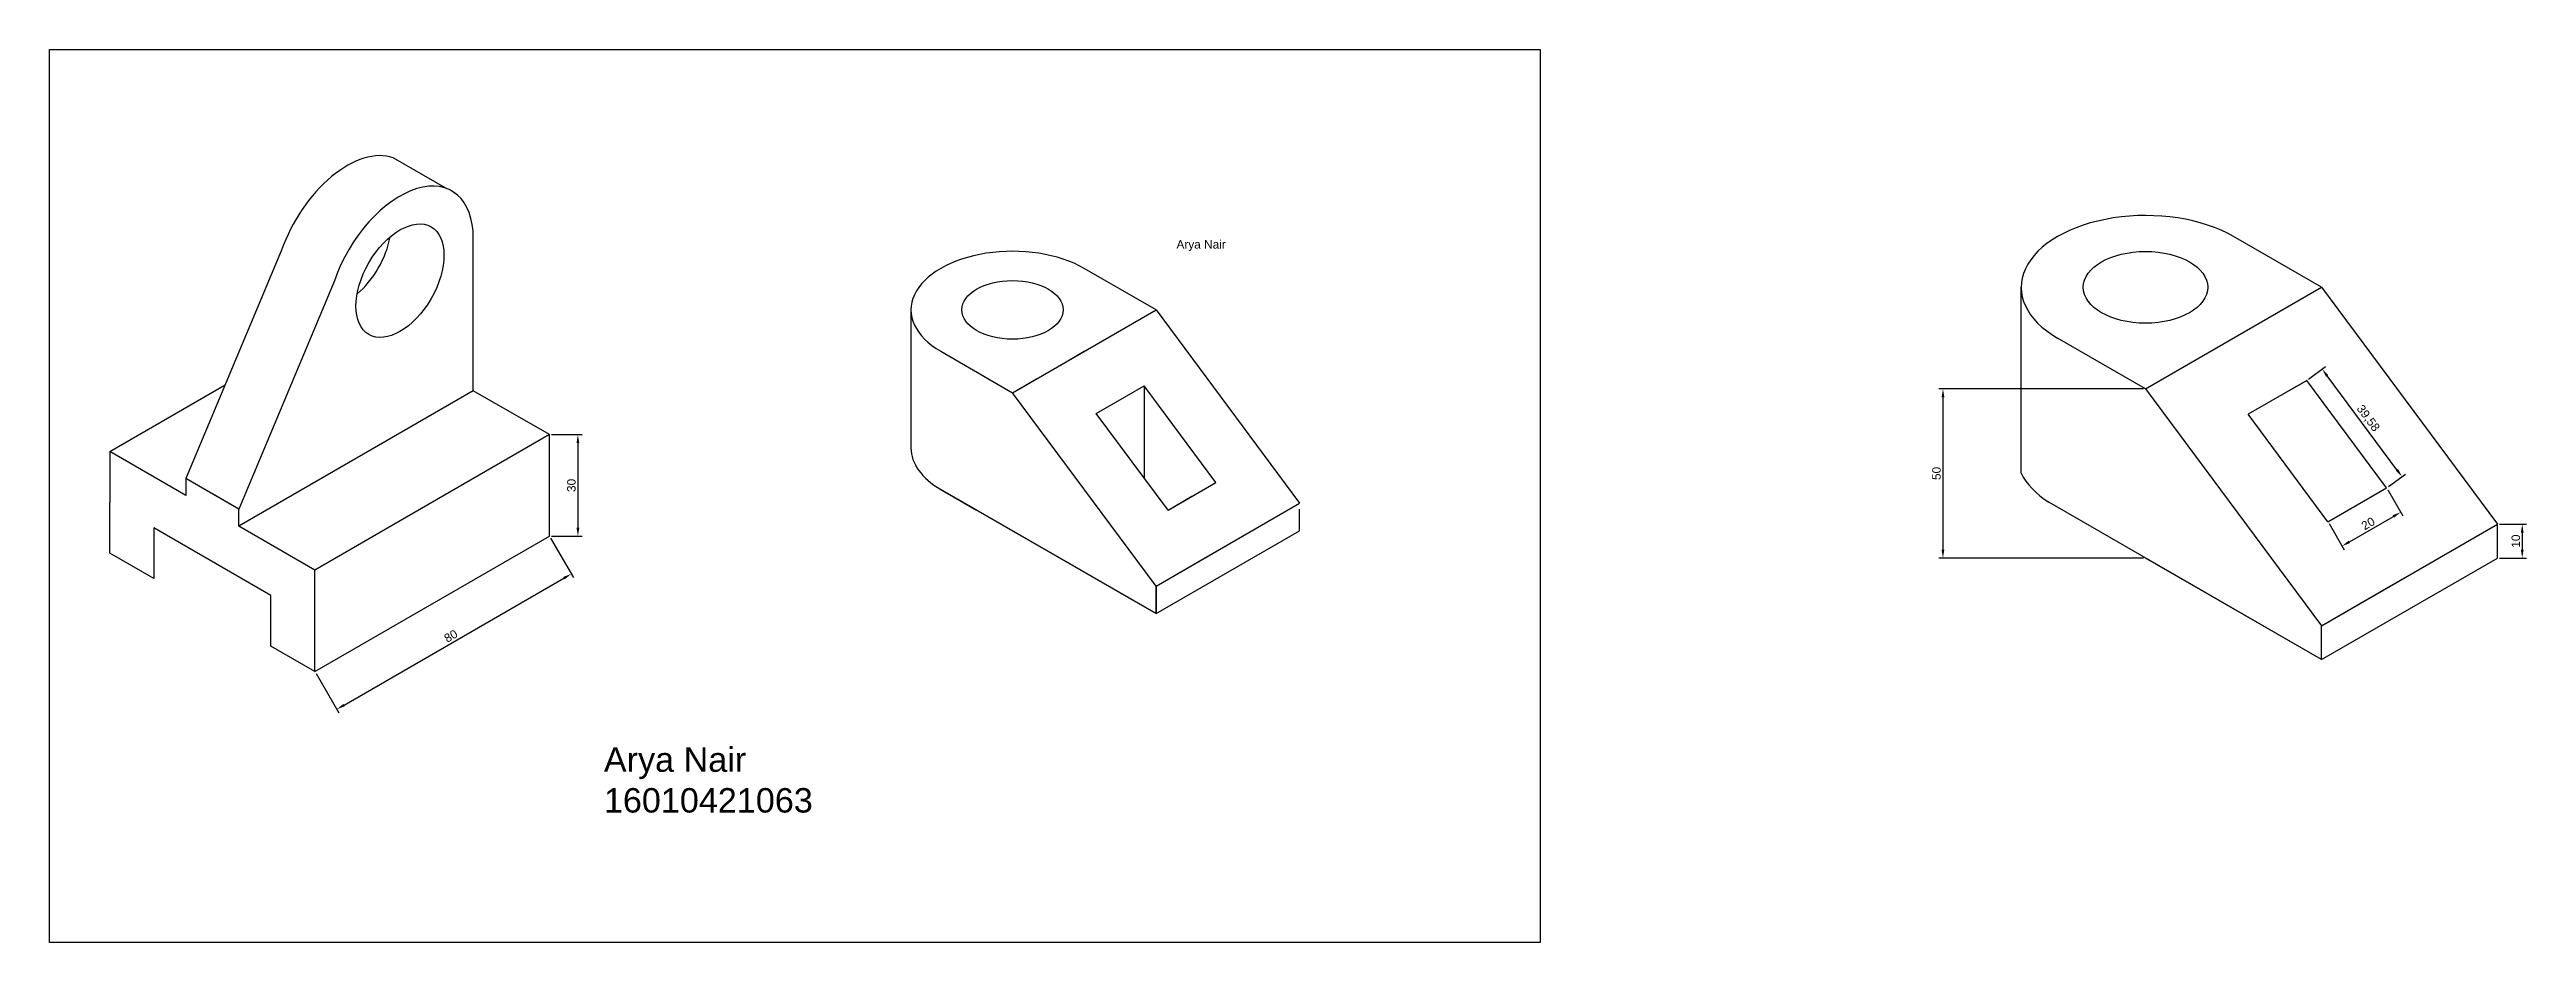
# Model space of a CAD drawing. Header units: millimetres. Extents: x 3130 to 3861, y 1574 to 1838.
import ezdxf

# ---------------------------------------------------------------- set-up
doc = ezdxf.new("R2010")
doc.units = ezdxf.units.MM
doc.linetypes.add('HIDDEN', pattern=[9.525, 6.35, -3.175])
doc.styles.get("Standard").update_dxf_attribs({"font": 'arial.ttf'})
doc.dimstyles.new('ISO-25', dxfattribs={"dimtxt": 2.5, "dimasz": 2.5, "dimexe": 1.25, "dimexo": 0.625, "dimtad": 1, "dimtxsty": 'Standard', "dimcen": 2.5, "dimadec": 0, "dimazin": 0, "dimtfac": 1, "dimtmove": 0, "dimatfit": 3, "dimfxl": 1, "dimarcsym": 0})

# ---------------------------------------------------------------- blocks, each defined once
blk = doc.blocks.new('*D1')
at = {"color": 0, "lineweight": -2, "transparency": 16777216}
for p, q in [((3277.58, 1693.82), (3284.33, 1682.13)), ((3216.59, 1644.46), (3281.54, 1681.96)), ((3208.3, 1653.82), (3215.05, 1642.13))]:
    blk.add_line(p, q, dxfattribs=at)
at = {"color": 0, "lineweight": 30, "transparency": 16777216}
for points in [[(3281.33, 1682.32), (3281.75, 1681.6), (3283.71, 1683.21)], [(3216.38, 1644.82), (3216.8, 1644.1), (3214.43, 1643.21)]]:
    blk.add_solid(points, dxfattribs=at)
at = {"layer": 'Defpoints', "color": 0, "lineweight": 30, "transparency": 16777216}
for p in [(3277.27, 1694.37), (3283.71, 1683.21), (3207.99, 1654.37)]:
    blk.add_point(p, dxfattribs=at)
at = {"color": 0, "lineweight": 30, "transparency": 16777216, "insert": (3248.12, 1664.86), "char_height": 2.5, "attachment_point": 5, "rotation": 30}
blk.add_mtext('80', dxfattribs=at)
blk = doc.blocks.new('*D2')
at = {"color": 0, "lineweight": -2, "transparency": 16777216}
for p, q in [((3277.89, 1724.37), (3286.9, 1724.37)), ((3285.65, 1721.87), (3285.65, 1696.87)), ((3277.89, 1694.37), (3286.9, 1694.37))]:
    blk.add_line(p, q, dxfattribs=at)
at = {"color": 0, "lineweight": 30, "transparency": 16777216}
for points in [[(3285.24, 1721.87), (3286.07, 1721.87), (3285.65, 1724.37)], [(3285.24, 1696.87), (3286.07, 1696.87), (3285.65, 1694.37)]]:
    blk.add_solid(points, dxfattribs=at)
at = {"layer": 'Defpoints', "color": 0, "lineweight": 30, "transparency": 16777216}
for p in [(3277.27, 1724.37), (3277.27, 1694.37), (3285.65, 1694.37)]:
    blk.add_point(p, dxfattribs=at)
at = {"color": 0, "lineweight": 30, "transparency": 16777216, "insert": (3283.75, 1709.37), "char_height": 2.5, "attachment_point": 5, "rotation": 90}
blk.add_mtext('30', dxfattribs=at)
blk = doc.blocks.new('*D3')
at = {"color": 0, "lineweight": -2, "transparency": 16777216}
for p, q in [((3748.06, 1737.91), (3687.61, 1737.91)), ((3688.86, 1735.41), (3688.86, 1690.41)), ((3748.06, 1687.91), (3687.61, 1687.91))]:
    blk.add_line(p, q, dxfattribs=at)
at = {"color": 0, "lineweight": 30, "transparency": 16777216}
for points in [[(3688.44, 1735.41), (3689.27, 1735.41), (3688.86, 1737.91)], [(3688.44, 1690.41), (3689.27, 1690.41), (3688.86, 1687.91)]]:
    blk.add_solid(points, dxfattribs=at)
at = {"layer": 'Defpoints', "color": 0, "lineweight": 30, "transparency": 16777216}
for p in [(3748.69, 1737.91), (3688.86, 1687.91), (3748.69, 1687.91)]:
    blk.add_point(p, dxfattribs=at)
at = {"color": 0, "lineweight": 30, "transparency": 16777216, "insert": (3686.96, 1712.91), "char_height": 2.5, "attachment_point": 5, "rotation": 90}
blk.add_mtext('50', dxfattribs=at)
blk = doc.blocks.new('*D4')
at = {"color": 0, "lineweight": -2, "transparency": 16777216}
for p, q in [((3796.82, 1740.79), (3801.84, 1744.51)), ((3822.94, 1714), (3802.33, 1741.76)), ((3820.41, 1709.01), (3825.43, 1712.74))]:
    blk.add_line(p, q, dxfattribs=at)
at = {"color": 0, "lineweight": 30, "transparency": 16777216}
for points in [[(3802.66, 1742.01), (3801.99, 1741.51), (3800.84, 1743.77)], [(3823.27, 1714.25), (3822.6, 1713.75), (3824.43, 1711.99)]]:
    blk.add_solid(points, dxfattribs=at)
at = {"layer": 'Defpoints', "color": 0, "lineweight": 30, "transparency": 16777216}
for p in [(3800.84, 1743.77), (3796.32, 1740.41), (3819.91, 1708.64)]:
    blk.add_point(p, dxfattribs=at)
at = {"color": 0, "lineweight": 30, "transparency": 16777216, "insert": (3814.34, 1729.15), "char_height": 2.5, "attachment_point": 5, "rotation": 306.58678}
blk.add_mtext('39,58', dxfattribs=at)
blk = doc.blocks.new('*D6')
at = {"color": 0, "lineweight": -2, "transparency": 16777216}
for p, q in [((3820.22, 1708.1), (3824.68, 1700.37)), ((3802.9, 1698.1), (3807.36, 1690.37)), ((3808.9, 1692.7), (3821.89, 1700.2))]:
    blk.add_line(p, q, dxfattribs=at)
at = {"color": 0, "lineweight": 30, "transparency": 16777216}
for points in [[(3821.68, 1700.56), (3822.1, 1699.84), (3824.05, 1701.45)], [(3808.69, 1693.06), (3809.11, 1692.34), (3806.73, 1691.45)]]:
    blk.add_solid(points, dxfattribs=at)
at = {"layer": 'Defpoints', "color": 0, "lineweight": 30, "transparency": 16777216}
for p in [(3819.91, 1708.64), (3802.59, 1698.64), (3824.05, 1701.45)]:
    blk.add_point(p, dxfattribs=at)
at = {"color": 0, "lineweight": 30, "transparency": 16777216, "insert": (3814.44, 1698.1), "char_height": 2.5, "attachment_point": 5, "rotation": 30}
blk.add_mtext('20', dxfattribs=at)
blk = doc.blocks.new('*D7')
at = {"color": 0, "lineweight": -2, "transparency": 16777216}
for p, q in [((3853.24, 1697.91), (3861.21, 1697.91)), ((3859.96, 1695.41), (3859.96, 1690.41)), ((3853.24, 1687.91), (3861.21, 1687.91))]:
    blk.add_line(p, q, dxfattribs=at)
at = {"color": 0, "lineweight": 30, "transparency": 16777216}
for points in [[(3859.54, 1695.41), (3860.37, 1695.41), (3859.96, 1697.91)], [(3859.54, 1690.41), (3860.37, 1690.41), (3859.96, 1687.91)]]:
    blk.add_solid(points, dxfattribs=at)
at = {"layer": 'Defpoints', "color": 0, "lineweight": 30, "transparency": 16777216}
for p in [(3852.61, 1697.91), (3852.61, 1687.91), (3859.96, 1687.91)]:
    blk.add_point(p, dxfattribs=at)
at = {"color": 0, "lineweight": 30, "transparency": 16777216, "insert": (3858.06, 1692.91), "char_height": 2.5, "attachment_point": 5, "rotation": 90}
blk.add_mtext('10', dxfattribs=at)

msp = doc.modelspace()

# ---------------------------------------------------------------- linework, layer by layer
at = {"lineweight": 30}
for p, q in [((3246.648, 1797.188), (3231.06, 1806.188)), ((3198.148, 1778.866), (3169.881, 1711.366)), ((3254.752, 1737.366), (3254.752, 1782.366)), ((3800.649, 1767.915), (3774.668, 1782.915)), ((3456.424, 1761.245), (3435.224, 1773.485)), ((3213.736, 1769.866), (3185.47, 1702.366)), ((3711.945, 1713.021), (3711.945, 1767.915)), ((3748.687, 1737.915), (3800.649, 1767.915)), ((3800.649, 1767.915), (3852.61, 1697.915)), ((3384.041, 1761.245), (3384.041, 1720.445)), ((3414.023, 1736.765), (3456.424, 1761.245)), ((3456.424, 1761.245), (3498.824, 1704.125)), ((3392.823, 1749.005), (3414.023, 1736.765)), ((3428.157, 1744.925), (3435.224, 1749.005)), ((3748.687, 1737.915), (3722.707, 1752.915)), ((3414.023, 1736.765), (3428.157, 1744.925)), ((3147.365, 1719.366), (3181.479, 1739.062)), ((3254.752, 1737.366), (3185.47, 1697.366)), ((3277.269, 1724.366), (3254.752, 1737.366)), ((3414.023, 1736.765), (3421.09, 1740.845)), ((3456.424, 1679.645), (3414.023, 1736.765)), ((3438.757, 1730.645), (3452.89, 1738.805)), ((3474.091, 1710.245), (3452.89, 1738.805)), ((3452.89, 1738.805), (3452.89, 1711.605)), ((3748.687, 1737.915), (3800.649, 1667.915)), ((3796.319, 1740.415), (3778.998, 1730.415)), ((3787.659, 1735.415), (3796.319, 1740.415)), ((3819.907, 1708.637), (3796.319, 1740.415)), ((3459.957, 1702.085), (3438.757, 1730.645)), ((3802.587, 1698.637), (3778.998, 1730.415)), ((3169.881, 1706.366), (3147.365, 1719.366)), ((3147.365, 1719.366), (3147.365, 1704.366)), ((3277.269, 1724.366), (3207.986, 1684.366)), ((3277.269, 1694.366), (3277.269, 1724.366)), ((3185.47, 1702.366), (3169.881, 1711.366)), ((3169.881, 1711.366), (3169.881, 1706.366)), ((3185.47, 1702.366), (3177.676, 1706.866)), ((3456.424, 1671.485), (3392.823, 1708.205)), ((3456.424, 1671.485), (3392.823, 1708.205)), ((3392.823, 1708.205), (3403.423, 1702.085)), ((3392.823, 1708.205), (3414.023, 1695.965)), ((3392.823, 1708.205), (3414.023, 1695.965)), ((3459.957, 1702.085), (3474.091, 1710.245)), ((3459.957, 1702.085), (3467.024, 1706.165)), ((3802.587, 1698.637), (3819.907, 1708.637)), ((3147.365, 1689.366), (3147.365, 1704.366)), ((3185.47, 1697.366), (3185.47, 1702.366)), ((3207.986, 1684.366), (3185.47, 1697.366)), ((3207.986, 1684.366), (3185.47, 1697.366)), ((3456.424, 1679.645), (3498.824, 1704.125)), ((3800.649, 1657.915), (3720.171, 1704.379)), ((3800.649, 1657.915), (3722.707, 1702.915)), ((3800.649, 1667.915), (3852.61, 1697.915)), ((3852.61, 1687.915), (3852.61, 1697.915)), ((3194.996, 1676.866), (3160.355, 1696.866)), ((3160.355, 1696.866), (3160.355, 1681.866)), ((3207.986, 1654.366), (3277.269, 1694.366)), ((3414.023, 1695.965), (3424.623, 1689.845)), ((3456.424, 1671.485), (3498.824, 1695.965)), ((3456.424, 1671.485), (3498.824, 1695.965)), ((3470.557, 1687.805), (3484.691, 1695.965)), ((3160.355, 1681.866), (3147.365, 1689.366)), ((3207.986, 1669.366), (3207.986, 1684.366)), ((3424.623, 1689.845), (3445.824, 1677.605)), ((3456.424, 1679.645), (3470.557, 1687.805)), ((3761.678, 1680.415), (3748.687, 1687.915)), ((3800.649, 1657.915), (3852.61, 1687.915)), ((3817.969, 1677.915), (3835.29, 1687.915)), ((3194.996, 1661.866), (3194.996, 1676.866)), ((3445.824, 1677.605), (3456.424, 1671.485)), ((3456.424, 1679.645), (3456.424, 1671.485)), ((3456.424, 1671.485), (3456.424, 1679.645)), ((3787.659, 1665.415), (3761.678, 1680.415)), ((3800.649, 1667.915), (3817.969, 1677.915)), ((3207.986, 1654.366), (3207.986, 1669.366)), ((3207.986, 1654.366), (3194.996, 1661.866)), ((3800.649, 1657.915), (3787.659, 1665.415)), ((3800.649, 1657.915), (3800.649, 1667.915))]:
    msp.add_line(p, q, dxfattribs=at)
at = {"linetype": 'HIDDEN', "lineweight": 30}
msp.add_line((3498.824, 1695.965), (3498.824, 1704.125), dxfattribs=at)
at = {"lineweight": 30}
msp.add_lwpolyline([(3129.59, 1838.177), (3569.912, 1838.177), (3569.912, 1574.307), (3129.59, 1574.307)], close=True, dxfattribs=at)
for centre, major_axis, start_param, end_param in [((3217.513, 1778.866), (-15.309, -26.517), 3.2509353, 5.0341395), ((3233.101, 1769.866), (-15.309, -26.517), 2.3561945, 5.0341395), ((3748.687, 1767.915), (-36.742, 0), 3.9269908, 7.0685835), ((3217.513, 1778.866), (-9.186, -15.91), 1.0131975, 2.1283952), ((3414.023, 1761.245), (-29.982, 0), 3.9269908, 7.0685835), ((3414.023, 1720.445), (-29.982, 0), 6.2831853, 7.0685835), ((3747.377, 1718.636), (-36.742, 0), 6.5510645, 7.0202333)]:
    msp.add_ellipse(centre, major_axis=major_axis, ratio=0.5773503, start_param=start_param, end_param=end_param, dxfattribs=at)
for centre, major_axis in [((3233.101, 1769.866), (-9.186, -15.91)), ((3748.687, 1767.915), (-18.371, 0)), ((3414.023, 1761.245), (-14.991, 0))]:
    msp.add_ellipse(centre, major_axis=major_axis, ratio=0.5773503, dxfattribs=at)

# ---------------------------------------------------------------- texts
at = {"lineweight": 30, "insert": (3462.459, 1781.853), "char_height": 2.5, "attachment_point": 1}
msp.add_mtext_dynamic_manual_height_columns('Arya Nair', width=24.34286, gutter_width=12.5, heights=[0], dxfattribs=at)
at = {"lineweight": 30, "insert": (3293.335, 1631.957), "char_height": 7.22055, "attachment_point": 1}
msp.add_mtext('Arya Nair^J16010421063', dxfattribs=at)

# ---------------------------------------------------------------- dimensions: what is measured, and where the dimension line sits
at = {"lineweight": 30}
for p1, p2, distance, picture, middle in [((3819.907, 1708.637), (3796.319, 1740.415), -5.628, '*D4', (3814.34, 1729.148)), ((3802.587, 1698.637), (3819.907, 1708.637), -8.295, '*D6', (3814.444, 1698.101)), ((3207.986, 1654.366), (3277.269, 1694.366), -12.879, '*D1', (3248.117, 1664.858))]:
    dim = msp.add_aligned_dim(p1=p1, p2=p2, distance=distance, dimstyle='ISO-25', dxfattribs=at)
    dim.commit()
    dim.dimension.update_dxf_attribs({"geometry": picture, "text_midpoint": middle})
for base, p1, p2, picture, middle in [((3688.857, 1687.915), (3748.687, 1737.915), (3748.687, 1687.915), '*D3', (3686.956, 1712.915)), ((3285.654, 1694.366), (3277.269, 1724.366), (3277.269, 1694.366), '*D2', (3283.752, 1709.366)), ((3859.958, 1687.915), (3852.61, 1697.915), (3852.61, 1687.915), '*D7', (3858.056, 1692.915))]:
    dim = msp.add_linear_dim(base=base, p1=p1, p2=p2, angle=90, dimstyle='ISO-25', dxfattribs=at)
    dim.commit()
    dim.dimension.update_dxf_attribs({"geometry": picture, "text_midpoint": middle})

doc.saveas('drawing.dxf')
